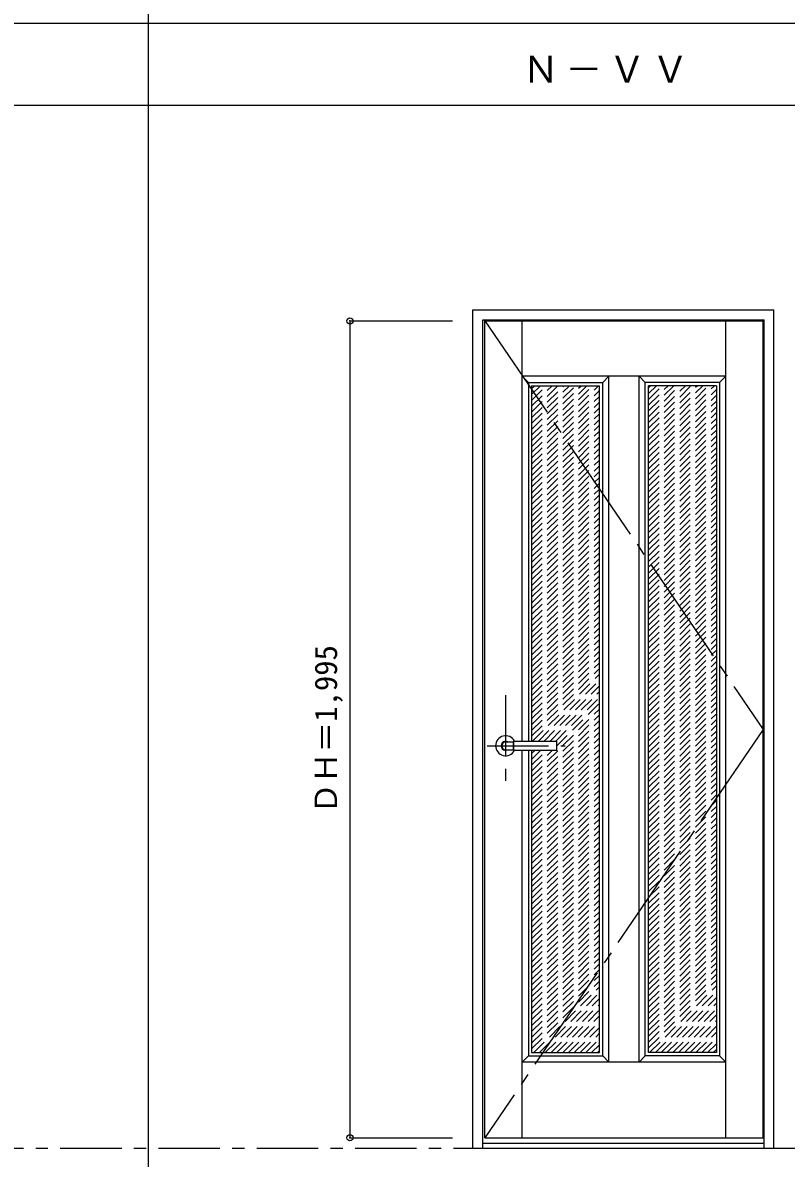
# Model space of a CAD drawing. Units: millimetres, scale not verified. Extents: x -6000 to 5700, y -4307 to 4260.
# Drawn here: x 898 to 2763, y -2588 to 186 of the extents above; entities that cross this region are included whole.
import ezdxf
from ezdxf.enums import TextEntityAlignment as Align

# ---------------------------------------------------------------- set-up
doc = ezdxf.new("R2010")
doc.units = ezdxf.units.MM
doc.header["$LTSCALE"] = 30
doc.header["$PDMODE"] = 32
doc.header["$PDSIZE"] = 15
for name, pattern in [('CHAIN1', [8, 5, -1, 1, -1]), ('CHAIN2', [12, 9, -1, 1, -1]), ('DASHED1', [1.8, 1.2, -0.6])]:
    doc.linetypes.add(name, pattern=pattern)
for name, color, linetype in [('0-1_通り芯', 4, 'CHAIN1'), ('0-2_扉', 3, 'Continuous'), ('0-3_仕上げ', 7, 'Continuous'), ('0-4_枠', 3, 'Continuous'), ('0-5_レバー', 3, 'Continuous'), ('0-7', 7, 'CHAIN2'), ('0-A_文字', 7, 'Continuous'), ('0-B_寸法', 7, 'Continuous'), ('0-C_ハッチ', 4, 'DASHED1'), ('F-1_枠', 6, 'Continuous')]:
    doc.layers.add(name, color=color, linetype=linetype)
doc.styles.add('ＭＳ ゴシック', font='')
doc.styles.get('ＭＳ ゴシック').set_extended_font_data('MS Gothic')

msp = doc.modelspace()

# ---------------------------------------------------------------- linework, layer by layer
at = {"layer": '0-1_通り芯'}
for p, q in [((2077.4, -1456), (2077.4, -1666)), ((2032.4, -1580), (2222.4, -1580))]:
    msp.add_line(p, q, dxfattribs=at)
at = {"layer": '0-1_通り芯', "color": 7}
msp.add_line((-5490, -2562.5), (3436.4, -2562.5), dxfattribs=at)
at = {"layer": '0-2_扉'}
for p, q in [((2026.4, -542.5), (2706.4, -542.5)), ((2026.4, -2537.5), (2026.4, -542.5)), ((2706.4, -2537.5), (2706.4, -542.5)), ((2026.4, -2537.5), (2706.4, -2537.5))]:
    msp.add_line(p, q, dxfattribs=at)
at = {"layer": '0-3_仕上げ'}
for p, q in [((2117.9, -1568.5), (2117.9, -542.5)), ((2614.9, -2537.5), (2614.9, -542.5)), ((2117.9, -677.5), (2132.9, -692.5)), ((2614.9, -677.5), (2117.9, -677.5)), ((2329.4, -677.5), (2314.4, -692.5)), ((2329.4, -2352.5), (2329.4, -677.5)), ((2403.4, -677.5), (2418.4, -692.5)), ((2403.4, -2352.5), (2403.4, -677.5)), ((2614.9, -677.5), (2599.9, -692.5)), ((2117.9, -2537.5), (2117.9, -1591.5)), ((2132.9, -2337.5), (2117.9, -2352.5)), ((2614.9, -2352.5), (2117.9, -2352.5)), ((2314.4, -2337.5), (2329.4, -2352.5)), ((2418.4, -2337.5), (2403.4, -2352.5)), ((2599.9, -2337.5), (2614.9, -2352.5))]:
    msp.add_line(p, q, dxfattribs=at)
at = {"layer": '0-3_仕上げ', "color": 3}
for p, q in [((2132.9, -692.5), (2314.4, -692.5)), ((2132.9, -692.5), (2132.9, -1568.5)), ((2314.4, -2337.5), (2314.4, -692.5)), ((2599.9, -692.5), (2418.4, -692.5)), ((2418.4, -2337.5), (2418.4, -692.5)), ((2599.9, -692.5), (2599.9, -2337.5)), ((2132.9, -1591.5), (2132.9, -2337.5)), ((2132.9, -2337.5), (2314.4, -2337.5)), ((2599.9, -2337.5), (2418.4, -2337.5))]:
    msp.add_line(p, q, dxfattribs=at)
at = {"layer": '0-3_仕上げ', "color": 4}
for p, q in [((2140.9, -700.5), (2306.4, -700.5)), ((2140.9, -700.5), (2140.9, -1568.5)), ((2306.4, -2329.5), (2306.4, -700.5)), ((2591.9, -700.5), (2426.4, -700.5)), ((2426.4, -2329.5), (2426.4, -700.5)), ((2591.9, -700.5), (2591.9, -2329.5)), ((2140.9, -1591.5), (2140.9, -2329.5)), ((2140.9, -2329.5), (2306.4, -2329.5)), ((2591.9, -2329.5), (2426.4, -2329.5))]:
    msp.add_line(p, q, dxfattribs=at)
at = {"layer": '0-4_枠'}
for p, q in [((1997.4, -515.5), (2732.4, -515.5)), ((1997.4, -2562.5), (1997.4, -515.5)), ((2732.4, -2562.5), (2732.4, -515.5)), ((2021.4, -539.5), (2708.4, -539.5)), ((2021.4, -2562.5), (2021.4, -539.5)), ((2708.4, -2562.5), (2708.4, -539.5)), ((2021.4, -2550.5), (2708.4, -2550.5)), ((1997.4, -2562.5), (2732.4, -2562.5))]:
    msp.add_line(p, q, dxfattribs=at)
at = {"layer": '0-5_レバー'}
for p, q in [((2077.4, -1570.5), (2096.4, -1570.5)), ((2096.4, -1569.5), (2097.4, -1568.5)), ((2096.4, -1590.5), (2096.4, -1569.5)), ((2097.4, -1568.5), (2201.4, -1568.5)), ((2202.4, -1569.5), (2201.4, -1568.5)), ((2202.4, -1590.5), (2202.4, -1569.5)), ((2077.4, -1589.5), (2096.4, -1589.5)), ((2096.4, -1590.5), (2097.4, -1591.5)), ((2201.4, -1591.5), (2097.4, -1591.5)), ((2202.4, -1590.5), (2201.4, -1591.5))]:
    msp.add_line(p, q, dxfattribs=at)
at = {"layer": '0-5_レバー', "color": 4}
for p, q in [((2097.4, -1591.5), (2097.4, -1568.5)), ((2201.4, -1568.5), (2201.4, -1591.5))]:
    msp.add_line(p, q, dxfattribs=at)
for radius, start, end in [(24.55, 27.93255, 332.06745), (11, 59.72736, 300.27264)]:
    msp.add_arc((2077.4, -1580), radius, start, end, dxfattribs=at)
at = {"layer": '0-5_レバー'}
msp.add_arc((2077.4, -1580), 9.5, 90, 270, dxfattribs=at)
at = {"layer": '0-7'}
for p, q in [((2026.4, -542.5), (2706.4, -1540)), ((2706.4, -1540), (2026.4, -2537.5))]:
    msp.add_line(p, q, dxfattribs=at)
at = {"layer": '0-B_寸法', "color": 4}
for p, q in [((1697.4, -542.5), (1947.4, -542.5)), ((1697.4, -542.5), (1697.4, -2537.5)), ((1697.4, -2537.5), (1947.4, -2537.5))]:
    msp.add_line(p, q, dxfattribs=at)
at = {"layer": '0-B_寸法'}
for p in [(1697.4, -542.5), (1697.4, -2537.5)]:
    msp.add_point(p, dxfattribs=at)
at = {"layer": '0-C_ハッチ'}
for p, q in [((2140.9, -708.23), (2148.63, -700.5)), ((2140.9, -863.79), (2304.19, -700.5)), ((2140.9, -849.65), (2290.05, -700.5)), ((2140.9, -835.51), (2275.91, -700.5)), ((2140.9, -821.37), (2261.77, -700.5)), ((2140.9, -807.22), (2247.62, -700.5)), ((2140.9, -793.08), (2233.48, -700.5)), ((2140.9, -778.94), (2219.34, -700.5)), ((2140.9, -764.8), (2205.2, -700.5)), ((2140.9, -750.65), (2191.06, -700.5)), ((2140.9, -736.51), (2176.91, -700.5)), ((2140.9, -722.37), (2162.77, -700.5)), ((2140.9, -877.93), (2306.4, -712.43)), ((2426.4, -705.57), (2431.47, -700.5)), ((2426.4, -861.13), (2587.04, -700.5)), ((2426.4, -846.99), (2572.89, -700.5)), ((2426.4, -832.85), (2558.75, -700.5)), ((2426.4, -818.71), (2544.61, -700.5)), ((2426.4, -804.57), (2530.47, -700.5)), ((2426.4, -790.42), (2516.32, -700.5)), ((2426.4, -776.28), (2502.18, -700.5)), ((2426.4, -762.14), (2488.04, -700.5)), ((2426.4, -748), (2473.9, -700.5)), ((2426.4, -733.86), (2459.76, -700.5)), ((2426.4, -719.71), (2445.61, -700.5)), ((2426.4, -875.28), (2591.9, -709.78)), ((2140.9, -892.08), (2306.4, -726.58)), ((2140.9, -906.22), (2306.4, -740.72)), ((2426.4, -889.42), (2591.9, -723.92)), ((2426.4, -903.56), (2591.9, -738.06)), ((2140.9, -920.36), (2306.4, -754.86)), ((2140.9, -934.5), (2306.4, -769)), ((2426.4, -917.7), (2591.9, -752.2)), ((2426.4, -931.85), (2591.9, -766.35)), ((2140.9, -948.64), (2306.4, -783.14)), ((2140.9, -962.79), (2306.4, -797.29)), ((2426.4, -945.99), (2591.9, -780.49)), ((2426.4, -960.13), (2591.9, -794.63)), ((2140.9, -976.93), (2306.4, -811.43)), ((2140.9, -991.07), (2306.4, -825.57)), ((2426.4, -974.27), (2591.9, -808.77)), ((2426.4, -988.41), (2591.9, -822.91)), ((2140.9, -1005.21), (2306.4, -839.71)), ((2140.9, -1019.36), (2306.4, -853.86)), ((2426.4, -1002.56), (2591.9, -837.06)), ((2426.4, -1016.7), (2591.9, -851.2)), ((2140.9, -1033.5), (2306.4, -868)), ((2140.9, -1047.64), (2306.4, -882.14)), ((2426.4, -1030.84), (2591.9, -865.34)), ((2426.4, -1044.98), (2591.9, -879.48)), ((2140.9, -1061.78), (2306.4, -896.28)), ((2140.9, -1075.92), (2306.4, -910.42)), ((2426.4, -1059.12), (2591.9, -893.62)), ((2426.4, -1073.27), (2591.9, -907.77)), ((2140.9, -1090.07), (2306.4, -924.57)), ((2140.9, -1104.21), (2306.4, -938.71)), ((2426.4, -1087.41), (2591.9, -921.91)), ((2426.4, -1101.55), (2591.9, -936.05)), ((2140.9, -1118.35), (2306.4, -952.85)), ((2140.9, -1132.49), (2306.4, -966.99)), ((2426.4, -1115.69), (2591.9, -950.19)), ((2426.4, -1129.84), (2591.9, -964.34)), ((2140.9, -1146.63), (2306.4, -981.13)), ((2140.9, -1160.78), (2306.4, -995.28)), ((2426.4, -1143.98), (2591.9, -978.48)), ((2426.4, -1158.12), (2591.9, -992.62)), ((2140.9, -1174.92), (2306.4, -1009.42)), ((2140.9, -1189.06), (2306.4, -1023.56)), ((2426.4, -1172.26), (2591.9, -1006.76)), ((2426.4, -1186.4), (2591.9, -1020.9)), ((2140.9, -1203.2), (2306.4, -1037.7)), ((2140.9, -1217.35), (2306.4, -1051.85)), ((2426.4, -1200.55), (2591.9, -1035.05)), ((2426.4, -1214.69), (2591.9, -1049.19)), ((2140.9, -1231.49), (2306.4, -1065.99)), ((2140.9, -1245.63), (2306.4, -1080.13)), ((2426.4, -1228.83), (2591.9, -1063.33)), ((2426.4, -1242.97), (2591.9, -1077.47)), ((2140.9, -1259.77), (2306.4, -1094.27)), ((2140.9, -1273.91), (2306.4, -1108.41)), ((2426.4, -1257.11), (2591.9, -1091.61)), ((2426.4, -1271.26), (2591.9, -1105.76)), ((2140.9, -1288.06), (2306.4, -1122.56)), ((2140.9, -1302.2), (2306.4, -1136.7)), ((2426.4, -1285.4), (2591.9, -1119.9)), ((2426.4, -1299.54), (2591.9, -1134.04)), ((2140.9, -1316.34), (2306.4, -1150.84)), ((2426.4, -1313.68), (2591.9, -1148.18)), ((2426.4, -1327.83), (2591.9, -1162.33)), ((2140.9, -1330.48), (2306.4, -1164.98)), ((2140.9, -1344.62), (2306.4, -1179.12)), ((2426.4, -1341.97), (2591.9, -1176.47)), ((2426.4, -1356.11), (2591.9, -1190.61)), ((2140.9, -1358.77), (2306.4, -1193.27)), ((2140.9, -1372.91), (2306.4, -1207.41)), ((2426.4, -1370.25), (2591.9, -1204.75)), ((2426.4, -1384.39), (2591.9, -1218.89)), ((2140.9, -1387.05), (2306.4, -1221.55)), ((2140.9, -1401.19), (2306.4, -1235.69)), ((2426.4, -1398.54), (2591.9, -1233.04)), ((2426.4, -1412.68), (2591.9, -1247.18)), ((2140.9, -1415.34), (2306.4, -1249.84)), ((2140.9, -1429.48), (2306.4, -1263.98)), ((2426.4, -1426.82), (2591.9, -1261.32)), ((2426.4, -1440.96), (2591.9, -1275.46)), ((2140.9, -1443.62), (2306.4, -1278.12)), ((2140.9, -1457.76), (2306.4, -1292.26)), ((2426.4, -1455.1), (2591.9, -1289.6)), ((2140.9, -1471.9), (2306.4, -1306.4)), ((2140.9, -1486.05), (2306.4, -1320.55)), ((2426.4, -1469.25), (2591.9, -1303.75)), ((2426.4, -1483.39), (2591.9, -1317.89)), ((2140.9, -1500.19), (2306.4, -1334.69)), ((2140.9, -1514.33), (2306.4, -1348.83)), ((2426.4, -1497.53), (2591.9, -1332.03)), ((2426.4, -1511.67), (2591.9, -1346.17)), ((2140.9, -1528.47), (2306.4, -1362.97)), ((2140.9, -1542.61), (2306.4, -1377.11)), ((2426.4, -1525.82), (2591.9, -1360.32)), ((2426.4, -1539.96), (2591.9, -1374.46)), ((2140.9, -1556.76), (2306.4, -1391.26)), ((2143.3, -1568.5), (2306.4, -1405.4)), ((2426.4, -1554.1), (2591.9, -1388.6)), ((2426.4, -1568.24), (2591.9, -1402.74)), ((2157.44, -1568.5), (2306.4, -1419.54)), ((2171.58, -1568.5), (2306.4, -1433.68)), ((2426.4, -1582.38), (2591.9, -1416.88)), ((2426.4, -1596.53), (2591.9, -1431.03)), ((2185.73, -1568.5), (2306.4, -1447.83)), ((2199.87, -1568.5), (2306.4, -1461.97)), ((2426.4, -1610.67), (2591.9, -1445.17)), ((2426.4, -1624.81), (2591.9, -1459.31)), ((2140.9, -1655.75), (2306.4, -1490.25)), ((2202.51, -1580), (2306.4, -1476.11)), ((2426.4, -1638.95), (2591.9, -1473.45)), ((2426.4, -1653.09), (2591.9, -1487.59)), ((2140.9, -1669.89), (2306.4, -1504.39)), ((2140.9, -1684.04), (2306.4, -1518.54)), ((2426.4, -1667.24), (2591.9, -1501.74)), ((2426.4, -1681.38), (2591.9, -1515.88)), ((2140.9, -1698.18), (2306.4, -1532.68)), ((2140.9, -1712.32), (2306.4, -1546.82)), ((2426.4, -1695.52), (2591.9, -1530.02)), ((2426.4, -1709.66), (2591.9, -1544.16)), ((2140.9, -1726.46), (2306.4, -1560.96)), ((2140.9, -1740.6), (2306.4, -1575.1)), ((2426.4, -1723.8), (2591.9, -1558.3)), ((2426.4, -1737.95), (2591.9, -1572.45)), ((2140.9, -1754.75), (2306.4, -1589.25)), ((2140.9, -1627.47), (2176.87, -1591.5)), ((2140.9, -1613.33), (2162.73, -1591.5)), ((2140.9, -1641.61), (2191.01, -1591.5)), ((2140.9, -1599.18), (2148.58, -1591.5)), ((2140.9, -1768.89), (2306.4, -1603.39)), ((2426.4, -1752.09), (2591.9, -1586.59)), ((2426.4, -1766.23), (2591.9, -1600.73)), ((2140.9, -1783.03), (2306.4, -1617.53)), ((2140.9, -1797.17), (2306.4, -1631.67)), ((2426.4, -1780.37), (2591.9, -1614.87)), ((2426.4, -1794.52), (2591.9, -1629.02)), ((2140.9, -1811.32), (2306.4, -1645.82)), ((2140.9, -1825.46), (2306.4, -1659.96)), ((2426.4, -1808.66), (2591.9, -1643.16)), ((2426.4, -1822.8), (2591.9, -1657.3)), ((2140.9, -1839.6), (2306.4, -1674.1)), ((2140.9, -1853.74), (2306.4, -1688.24)), ((2426.4, -1836.94), (2591.9, -1671.44)), ((2426.4, -1851.08), (2591.9, -1685.58)), ((2140.9, -1867.88), (2306.4, -1702.38)), ((2140.9, -1882.03), (2306.4, -1716.53)), ((2426.4, -1865.23), (2591.9, -1699.73)), ((2426.4, -1879.37), (2591.9, -1713.87)), ((2140.9, -1896.17), (2306.4, -1730.67)), ((2140.9, -1910.31), (2306.4, -1744.81)), ((2426.4, -1893.51), (2591.9, -1728.01)), ((2426.4, -1907.65), (2591.9, -1742.15)), ((2140.9, -1924.45), (2306.4, -1758.95)), ((2140.9, -1938.59), (2306.4, -1773.09)), ((2426.4, -1921.79), (2591.9, -1756.29)), ((2426.4, -1935.94), (2591.9, -1770.44)), ((2140.9, -1952.74), (2306.4, -1787.24)), ((2140.9, -1966.88), (2306.4, -1801.38)), ((2426.4, -1950.08), (2591.9, -1784.58)), ((2426.4, -1964.22), (2591.9, -1798.72)), ((2140.9, -1981.02), (2306.4, -1815.52)), ((2140.9, -1995.16), (2306.4, -1829.66)), ((2426.4, -1978.36), (2591.9, -1812.86)), ((2426.4, -1992.51), (2591.9, -1827.01)), ((2140.9, -2009.3), (2306.4, -1843.8)), ((2140.9, -2023.45), (2306.4, -1857.95)), ((2426.4, -2006.65), (2591.9, -1841.15)), ((2426.4, -2020.79), (2591.9, -1855.29)), ((2140.9, -2037.59), (2306.4, -1872.09)), ((2426.4, -2034.93), (2591.9, -1869.43)), ((2426.4, -2049.07), (2591.9, -1883.57)), ((2140.9, -2051.73), (2306.4, -1886.23)), ((2140.9, -2065.87), (2306.4, -1900.37)), ((2426.4, -2063.22), (2591.9, -1897.72)), ((2426.4, -2077.36), (2591.9, -1911.86)), ((2140.9, -2080.02), (2306.4, -1914.52)), ((2140.9, -2094.16), (2306.4, -1928.66)), ((2426.4, -2091.5), (2591.9, -1926)), ((2426.4, -2105.64), (2591.9, -1940.14)), ((2140.9, -2108.3), (2306.4, -1942.8)), ((2140.9, -2122.44), (2306.4, -1956.94)), ((2426.4, -2119.78), (2591.9, -1954.28)), ((2426.4, -2133.93), (2591.9, -1968.43)), ((2140.9, -2136.58), (2306.4, -1971.08)), ((2140.9, -2150.73), (2306.4, -1985.23)), ((2426.4, -2148.07), (2591.9, -1982.57)), ((2426.4, -2162.21), (2591.9, -1996.71)), ((2140.9, -2164.87), (2306.4, -1999.37)), ((2140.9, -2179.01), (2306.4, -2013.51)), ((2426.4, -2176.35), (2591.9, -2010.85)), ((2140.9, -2193.15), (2306.4, -2027.65)), ((2140.9, -2207.29), (2306.4, -2041.79)), ((2426.4, -2190.5), (2591.9, -2025)), ((2426.4, -2204.64), (2591.9, -2039.14)), ((2140.9, -2221.44), (2306.4, -2055.94)), ((2140.9, -2235.58), (2306.4, -2070.08)), ((2426.4, -2218.78), (2591.9, -2053.28)), ((2426.4, -2232.92), (2591.9, -2067.42)), ((2140.9, -2249.72), (2306.4, -2084.22)), ((2140.9, -2263.86), (2306.4, -2098.36)), ((2426.4, -2247.06), (2591.9, -2081.56)), ((2426.4, -2261.21), (2591.9, -2095.71)), ((2140.9, -2278.01), (2306.4, -2112.51)), ((2140.9, -2292.15), (2306.4, -2126.65)), ((2426.4, -2275.35), (2591.9, -2109.85)), ((2426.4, -2289.49), (2591.9, -2123.99)), ((2140.9, -2306.29), (2306.4, -2140.79)), ((2140.9, -2320.43), (2306.4, -2154.93)), ((2426.4, -2303.63), (2591.9, -2138.13)), ((2426.4, -2317.77), (2591.9, -2152.27)), ((2145.97, -2329.5), (2306.4, -2169.07)), ((2160.12, -2329.5), (2306.4, -2183.22)), ((2428.82, -2329.5), (2591.9, -2166.42)), ((2442.96, -2329.5), (2591.9, -2180.56)), ((2174.26, -2329.5), (2306.4, -2197.36)), ((2188.4, -2329.5), (2306.4, -2211.5)), ((2457.1, -2329.5), (2591.9, -2194.7)), ((2471.24, -2329.5), (2591.9, -2208.84)), ((2202.54, -2329.5), (2306.4, -2225.64)), ((2216.69, -2329.5), (2306.4, -2239.78)), ((2485.39, -2329.5), (2591.9, -2222.99)), ((2499.53, -2329.5), (2591.9, -2237.13)), ((2230.83, -2329.5), (2306.4, -2253.93)), ((2244.97, -2329.5), (2306.4, -2268.07)), ((2513.67, -2329.5), (2591.9, -2251.27)), ((2527.81, -2329.5), (2591.9, -2265.41)), ((2259.11, -2329.5), (2306.4, -2282.21)), ((2273.25, -2329.5), (2306.4, -2296.35)), ((2541.95, -2329.5), (2591.9, -2279.55)), ((2556.1, -2329.5), (2591.9, -2293.7)), ((2287.4, -2329.5), (2306.4, -2310.5)), ((2301.54, -2329.5), (2306.4, -2324.64)), ((2570.24, -2329.5), (2591.9, -2307.84)), ((2584.38, -2329.5), (2591.9, -2321.98))]:
    msp.add_line(p, q, dxfattribs=at)
at = {"layer": 'F-1_枠'}
for p, q in [((1204.8, 4175), (1204.8, -3790)), ((-6000, 184.5), (5700, 184.5)), ((-6000, -15.5), (5700, -15.5))]:
    msp.add_line(p, q, dxfattribs=at)

# ---------------------------------------------------------------- texts
at = {"layer": '0-A_文字', "insert": (2118.1, 39.5), "char_height": 65.98, "attachment_point": 7, "style": 'ＭＳ ゴシック'}
msp.add_mtext('\\T1.17;Ｎ－ＶＶ', dxfattribs=at)
at = {"layer": '0-B_寸法', "style": 'ＭＳ ゴシック'}
msp.add_text('ＤＨ＝1,995', height=54.99, rotation=90, dxfattribs=at).set_placement((1682.4, -1746.25), align=Align.BOTTOM_LEFT)

doc.saveas('drawing.dxf')
